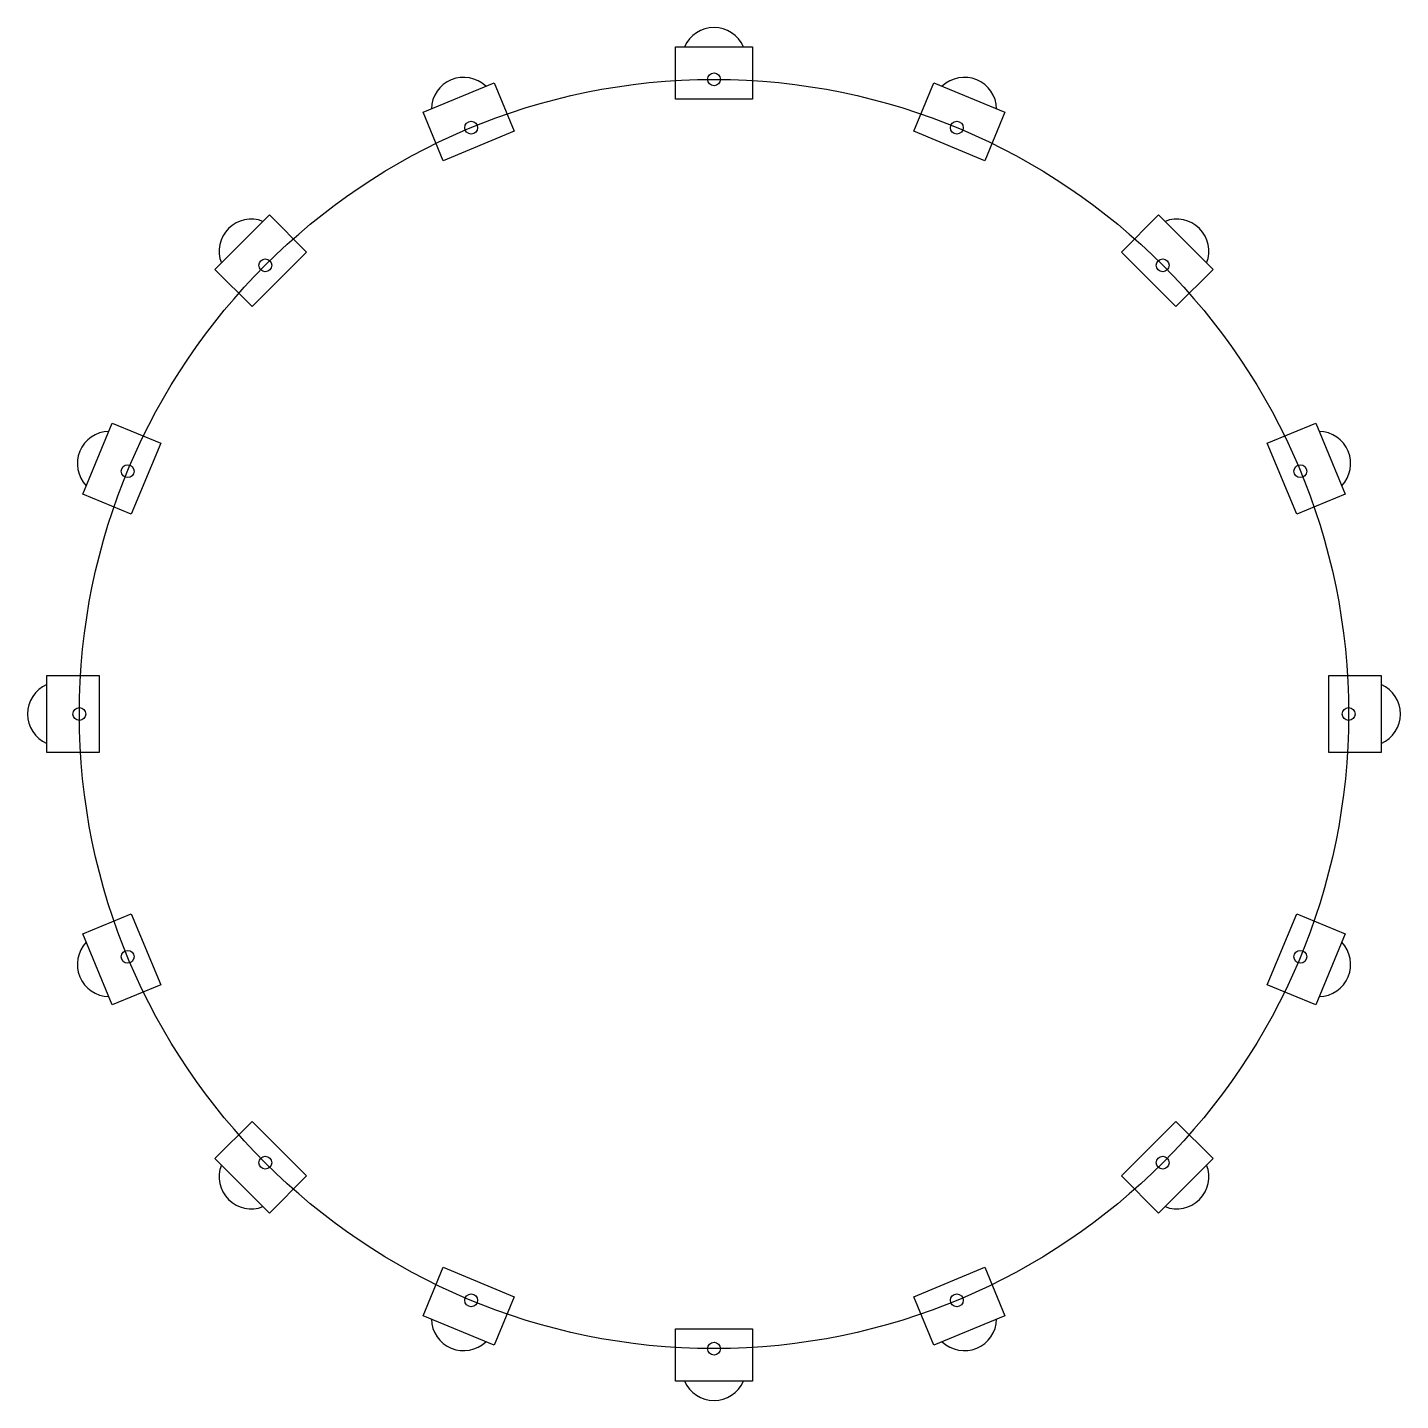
# Model space of a CAD drawing. Header units: millimetres. Extents: x -54 to 54, y -54 to 54.
import ezdxf

# ---------------------------------------------------------------- set-up
doc = ezdxf.new("R2010")
doc.units = ezdxf.units.MM
doc.layers.get('0').update_dxf_attribs({"linetype": 'CONTINUOUS'})

msp = doc.modelspace()

# ---------------------------------------------------------------- linework, layer by layer
for points in [[(3, 47.95), (-3, 47.95), (-3, 52.05), (3, 52.05)], [(-15.58, 45.45), (-21.12, 43.15), (-22.69, 46.94), (-17.15, 49.24)], [(21.12, 43.15), (15.58, 45.45), (17.15, 49.24), (22.69, 46.94)], [(-31.78, 36.03), (-36.03, 31.78), (-38.93, 34.68), (-34.68, 38.93)], [(36.03, 31.78), (31.78, 36.03), (34.68, 38.93), (38.93, 34.68)], [(-43.15, 21.12), (-45.45, 15.58), (-49.24, 17.15), (-46.94, 22.69)], [(45.45, 15.58), (43.15, 21.12), (46.94, 22.69), (49.24, 17.15)], [(-47.95, 3), (-47.95, -3), (-52.05, -3), (-52.05, 3)], [(47.95, -3), (47.95, 3), (52.05, 3), (52.05, -3)], [(-45.45, -15.58), (-43.15, -21.12), (-46.94, -22.69), (-49.24, -17.15)], [(43.15, -21.12), (45.45, -15.58), (49.24, -17.15), (46.94, -22.69)], [(-36.03, -31.78), (-31.78, -36.03), (-34.68, -38.93), (-38.93, -34.68)], [(31.78, -36.03), (36.03, -31.78), (38.93, -34.68), (34.68, -38.93)], [(-21.12, -43.15), (-15.58, -45.45), (-17.15, -49.24), (-22.69, -46.94)], [(15.58, -45.45), (21.12, -43.15), (22.69, -46.94), (17.15, -49.24)], [(-3, -47.95), (3, -47.95), (3, -52.05), (-3, -52.05)]]:
    msp.add_lwpolyline(points, close=True)
for centre, radius in [((0, 0), 49.5), ((0, 49.5), 0.5), ((-18.94, 45.73), 0.5), ((18.94, 45.73), 0.5), ((-35, 35), 0.5), ((35, 35), 0.5), ((-45.73, 18.94), 0.5), ((45.73, 18.94), 0.5), ((-49.5, 0), 0.5), ((49.5, 0), 0.5), ((-45.73, -18.94), 0.5), ((45.73, -18.94), 0.5), ((-35, -35), 0.5), ((35, -35), 0.5), ((-18.94, -45.73), 0.5), ((18.94, -45.73), 0.5), ((0, -49.5), 0.5)]:
    msp.add_circle(centre, radius)
for centre, start, end in [((0, 51.05), 23.5782, 156.4218), ((-19.54, 47.16), 46.0782, 178.9218), ((19.54, 47.16), 1.0782, 133.9218), ((-36.1, 36.1), 68.5782, 201.4218), ((36.1, 36.1), -21.4218, 111.4218), ((-47.16, 19.54), 91.0782, 223.9218), ((47.16, 19.54), -43.9218, 88.9218), ((-51.05, 0), 113.5782, 246.4218), ((51.05, 0), -66.4218, 66.4218), ((-47.16, -19.54), 136.0782, 268.9218), ((47.16, -19.54), -88.9218, 43.9218), ((-36.1, -36.1), 158.5782, 291.4218), ((36.1, -36.1), -111.4218, 21.4218), ((-19.54, -47.16), 181.0782, 313.9218), ((19.54, -47.16), 226.0782, 358.9218), ((0, -51.05), 203.5782, 336.4218)]:
    msp.add_arc(centre, 2.5, start, end)

doc.saveas('drawing.dxf')
